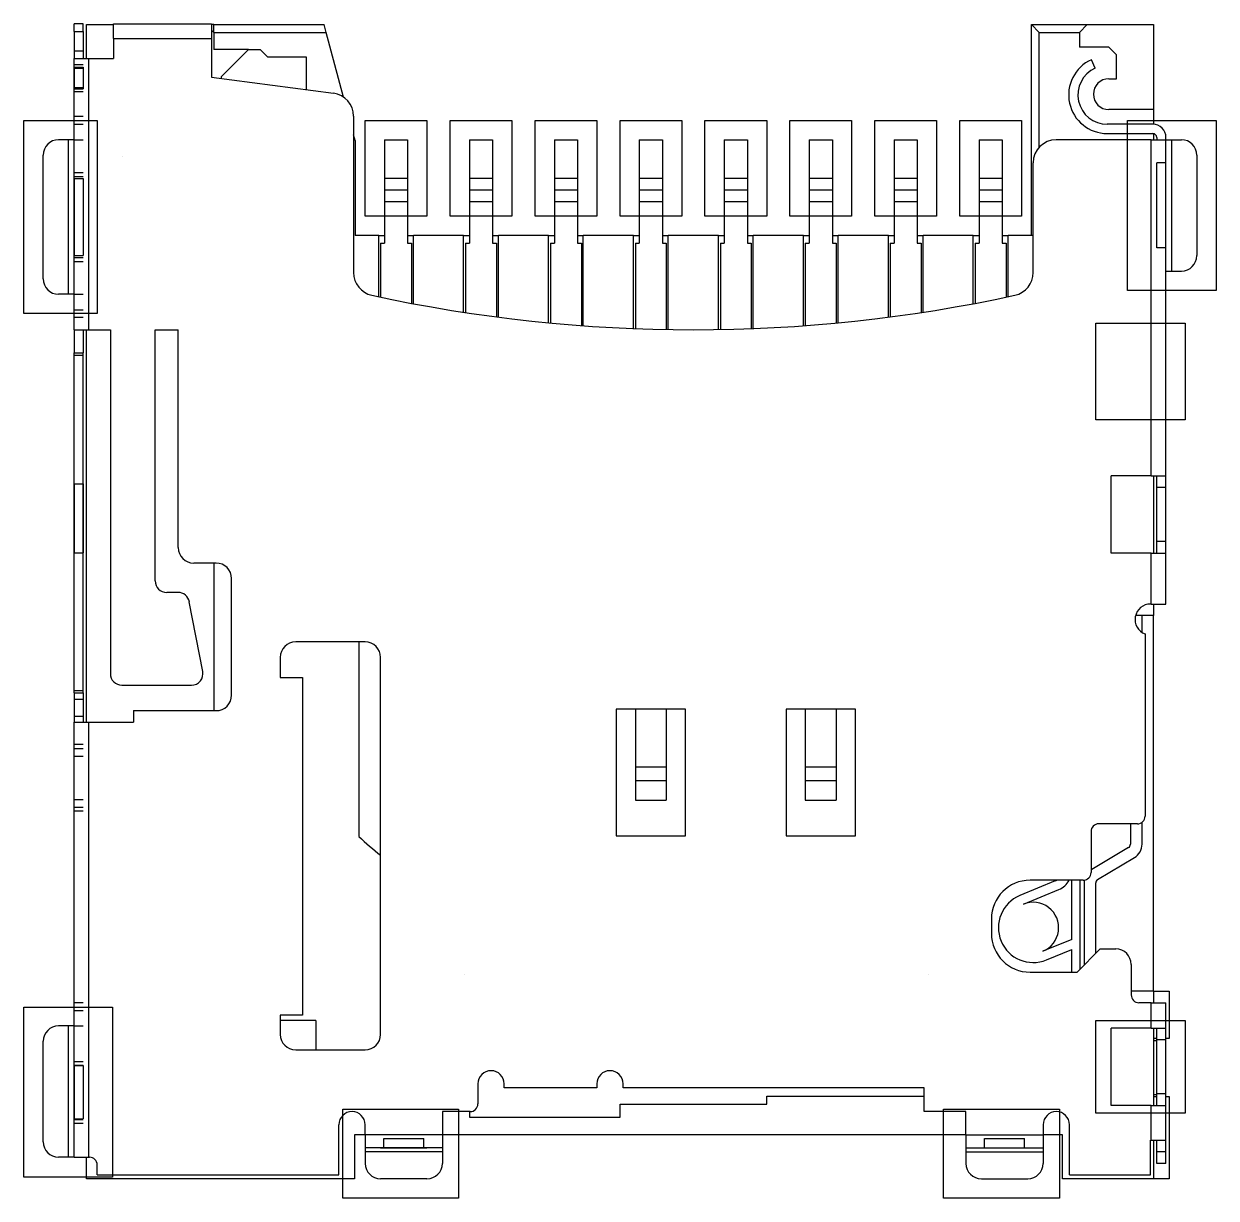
# Model space of a CAD drawing. Extents: x -7.7 to 7.7, y -7.8 to 7.5.
import ezdxf

# ---------------------------------------------------------------- set-up
doc = ezdxf.new("R2010")
doc.units = 0
doc.layers.get('0').update_dxf_attribs({"linetype": 'continuous'})

# ---------------------------------------------------------------- blocks, each defined once
blk = doc.blocks.new('PART__FEATURE')
at = {"color": 0}
for p, q in [((-6.95, 7.45), (-7.07, 7.45)), ((-7.07, 7.35), (-7.07, 7.45)), ((-6.95, 7.35), (-6.95, 7.45)), ((-6.91, 7), (-6.91, 7.44)), ((-6.91, 7.44), (-6.56, 7.44)), ((-6.56, 7.45), (-5.29, 7.45)), ((-6.56, 7.44), (-6.56, 7.45)), ((-6.56, 7.437), (-6.56, 7.44)), ((-6.56, 7.26), (-6.56, 7.437)), ((-5.29, 7.45), (-5.29, 7.26)), ((-5.26, 7.44), (-5.29, 7.44)), ((-5.26, 7.44), (-3.83, 7.44)), ((-5.26, 7.34), (-5.26, 7.44)), ((-3.803, 7.34), (-3.83, 7.44)), ((5.33, 7.44), (6.05, 7.44)), ((5.33, 7.44), (5.43, 7.34)), ((5.33, 4.71), (5.33, 7.44)), ((6.05, 7.44), (5.95, 7.34)), ((6.05, 7.44), (6.91, 7.44)), ((6.91, 7.44), (6.91, 6.34)), ((-7.07, 7.35), (-7.07, 7.1)), ((-7.07, 7.35), (-6.95, 7.35)), ((-6.95, 7.35), (-6.95, 7.1)), ((-6.56, 7.26), (-6.56, 7)), ((-6.56, 7.26), (-5.29, 7.26)), ((-5.26, 7.34), (-5.29, 7.37)), ((-5.29, 7.26), (-5.29, 6.762)), ((-5.26, 7.34), (-3.803, 7.34)), ((-5.26, 7.34), (-5.26, 7.12)), ((-3.58, 6.502), (-3.803, 7.34)), ((5.43, 5.854), (5.43, 7.34)), ((5.43, 7.34), (5.95, 7.34)), ((5.95, 7.34), (5.95, 7.15)), ((-4.81, 7.12), (-5.26, 7.12)), ((-5.16, 6.77), (-4.81, 7.12)), ((-5.16, 6.77), (-4.81, 7.12)), ((-4.81, 7.12), (-4.66, 7.12)), ((-4.56, 7.02), (-4.66, 7.12)), ((6.33, 7.15), (5.95, 7.15)), ((6.43, 7.05), (6.33, 7.15)), ((-7.07, 7.1), (-7.07, 7)), ((-7.07, 7.1), (-6.95, 7.1)), ((-7.07, 3.49), (-7.07, 7)), ((-7.07, 7), (-6.88, 7)), ((-6.95, 7.1), (-6.95, 7)), ((-6.88, 7), (-6.56, 7)), ((-6.88, 3.49), (-6.88, 7)), ((-4.06, 7.02), (-4.56, 7.02)), ((-4.06, 6.599), (-4.06, 7.02)), ((6.154, 6.877), (6.105, 6.986)), ((6.43, 6.74), (6.43, 7.05)), ((-7.07, 6.925), (-6.95, 6.925)), ((-7.07, 6.925), (-6.95, 6.925)), ((-7.07, 6.875), (-6.95, 6.875)), ((-5.29, 6.762), (-3.711, 6.553)), ((-5.16, 6.745), (-5.16, 6.77)), ((6.33, 6.74), (6.43, 6.74)), ((-7.07, 6.625), (-6.95, 6.625)), ((-7.07, 6.575), (-6.95, 6.575)), ((-7.07, 6.575), (-6.95, 6.575)), ((6.91, 6.34), (6.33, 6.34)), ((6.91, 6.34), (6.91, 6.15)), ((-6.95, 6.25), (-7.07, 6.25)), ((-3.45, 6.255), (-3.45, 4.23)), ((-7.07, 6.15), (-6.95, 6.15)), ((6.9, 6.15), (6.31, 6.15)), ((6.31, 6.03), (6.9, 6.03)), ((6.91, 6.029), (6.91, 5.95)), ((-7.14, 5.95), (-7.27, 5.95)), ((-7.07, 5.95), (-7.14, 5.95)), ((-7.14, 3.95), (-7.14, 5.95)), ((-7.07, 5.95), (-6.95, 5.95)), ((-3.43, 5.94), (-3.45, 6.015)), ((-3.43, 5.94), (-3.43, 4.71)), ((-3.05, 5.95), (-3.05, 5.451)), ((-3.05, 5.95), (-2.75, 5.95)), ((-2.75, 5.95), (-2.75, 5.451)), ((-1.95, 5.95), (-1.95, 5.451)), ((-1.95, 5.95), (-1.65, 5.95)), ((-1.65, 5.95), (-1.65, 5.451)), ((-0.85, 5.95), (-0.85, 5.451)), ((-0.85, 5.95), (-0.55, 5.95)), ((-0.55, 5.95), (-0.55, 5.451)), ((0.25, 5.95), (0.25, 5.451)), ((0.25, 5.95), (0.55, 5.95)), ((0.55, 5.95), (0.55, 5.451)), ((1.35, 5.95), (1.35, 5.451)), ((1.35, 5.95), (1.65, 5.95)), ((1.65, 5.95), (1.65, 5.451)), ((2.45, 5.95), (2.45, 5.451)), ((2.45, 5.95), (2.75, 5.95)), ((2.75, 5.95), (2.75, 5.451)), ((3.55, 5.95), (3.55, 5.451)), ((3.55, 5.95), (3.85, 5.95)), ((3.85, 5.95), (3.85, 5.451)), ((4.65, 5.95), (4.65, 5.451)), ((4.65, 5.95), (4.95, 5.95)), ((4.95, 5.95), (4.95, 5.451)), ((6.88, 5.95), (5.65, 5.95)), ((6.88, 5.95), (7.07, 5.95)), ((6.88, 1.6), (6.88, 5.95)), ((6.95, 5.98), (6.95, 5.95)), ((7.07, 5.95), (7.07, 5.98)), ((7.07, 1.6), (7.07, 5.95)), ((7.07, 5.95), (7.14, 5.95)), ((7.14, 5.95), (7.27, 5.95)), ((7.14, 5.95), (7.14, 4.25)), ((-7.47, 4.15), (-7.47, 5.75)), ((7.47, 5.75), (7.47, 4.45)), ((5.35, 4.23), (5.35, 5.65)), ((-7.07, 5.525), (-6.95, 5.525)), ((-7.07, 5.475), (-6.95, 5.475)), ((-3.05, 5.451), (-3.05, 5.303)), ((-3.05, 5.451), (-2.75, 5.451)), ((-2.75, 5.451), (-2.75, 5.303)), ((-1.95, 5.451), (-1.95, 5.303)), ((-1.95, 5.451), (-1.65, 5.451)), ((-1.65, 5.451), (-1.65, 5.303)), ((-0.85, 5.451), (-0.85, 5.303)), ((-0.85, 5.451), (-0.55, 5.451)), ((-0.55, 5.451), (-0.55, 5.303)), ((0.25, 5.451), (0.25, 5.303)), ((0.25, 5.451), (0.55, 5.451)), ((0.55, 5.451), (0.55, 5.303)), ((1.35, 5.451), (1.35, 5.303)), ((1.35, 5.451), (1.65, 5.451)), ((1.65, 5.451), (1.65, 5.303)), ((2.45, 5.451), (2.45, 5.303)), ((2.45, 5.451), (2.75, 5.451)), ((2.75, 5.451), (2.75, 5.303)), ((3.55, 5.451), (3.55, 5.303)), ((3.55, 5.451), (3.85, 5.451)), ((3.85, 5.451), (3.85, 5.303)), ((4.65, 5.451), (4.65, 5.303)), ((4.65, 5.451), (4.95, 5.451)), ((4.95, 5.451), (4.95, 5.303)), ((-3.05, 5.303), (-3.05, 5.15)), ((-3.05, 5.303), (-2.75, 5.303)), ((-2.75, 5.303), (-2.75, 5.15)), ((-1.95, 5.303), (-1.95, 5.15)), ((-1.95, 5.303), (-1.65, 5.303)), ((-1.65, 5.303), (-1.65, 5.15)), ((-0.85, 5.303), (-0.85, 5.15)), ((-0.85, 5.303), (-0.55, 5.303)), ((-0.55, 5.303), (-0.55, 5.15)), ((0.25, 5.303), (0.25, 5.15)), ((0.25, 5.303), (0.55, 5.303)), ((0.55, 5.303), (0.55, 5.15)), ((1.35, 5.303), (1.35, 5.15)), ((1.35, 5.303), (1.65, 5.303)), ((1.65, 5.303), (1.65, 5.15)), ((2.45, 5.303), (2.45, 5.15)), ((2.45, 5.303), (2.75, 5.303)), ((2.75, 5.303), (2.75, 5.15)), ((3.55, 5.303), (3.55, 5.15)), ((3.55, 5.303), (3.85, 5.303)), ((3.85, 5.303), (3.85, 5.15)), ((4.65, 5.303), (4.65, 5.15)), ((4.65, 5.303), (4.95, 5.303)), ((4.95, 5.303), (4.95, 5.15)), ((-3.05, 5.15), (-3.05, 4.61)), ((-3.05, 5.15), (-2.75, 5.15)), ((-2.75, 5.15), (-2.75, 4.61)), ((-1.95, 5.15), (-1.95, 4.61)), ((-1.95, 5.15), (-1.65, 5.15)), ((-1.65, 5.15), (-1.65, 4.61)), ((-0.85, 5.15), (-0.85, 4.61)), ((-0.85, 5.15), (-0.55, 5.15)), ((-0.55, 5.15), (-0.55, 4.61)), ((0.25, 5.15), (0.25, 4.61)), ((0.25, 5.15), (0.55, 5.15)), ((0.55, 5.15), (0.55, 4.61)), ((1.35, 5.15), (1.35, 4.61)), ((1.35, 5.15), (1.65, 5.15)), ((1.65, 5.15), (1.65, 4.61)), ((2.45, 5.15), (2.45, 4.61)), ((2.45, 5.15), (2.75, 5.15)), ((2.75, 5.15), (2.75, 4.61)), ((3.55, 5.15), (3.55, 4.61)), ((3.55, 5.15), (3.85, 5.15)), ((3.85, 5.15), (3.85, 4.61)), ((4.65, 5.15), (4.65, 4.61)), ((4.65, 5.15), (4.95, 5.15)), ((4.95, 5.15), (4.95, 4.61)), ((-3.125, 4.71), (-3.43, 4.71)), ((-3.125, 4.71), (-3.05, 4.71)), ((-3.125, 3.918), (-3.125, 4.71)), ((-2.75, 4.71), (-2.675, 4.71)), ((-2.025, 4.71), (-2.675, 4.71)), ((-2.675, 3.828), (-2.675, 4.71)), ((-2.025, 4.71), (-1.95, 4.71)), ((-2.025, 3.717), (-2.025, 4.71)), ((-2.025, 3.717), (-2.025, 4.71)), ((-1.65, 4.71), (-1.575, 4.71)), ((-0.925, 4.71), (-1.575, 4.71)), ((-1.575, 3.653), (-1.575, 4.71)), ((-0.925, 4.71), (-0.85, 4.71)), ((-0.925, 3.58), (-0.925, 4.71)), ((-0.925, 3.58), (-0.925, 4.71)), ((-0.55, 4.71), (-0.475, 4.71)), ((0.175, 4.71), (-0.475, 4.71)), ((-0.475, 3.542), (-0.475, 4.71)), ((-0.475, 3.542), (-0.475, 4.71)), ((0.175, 4.71), (0.25, 4.71)), ((0.175, 3.505), (0.175, 4.71)), ((0.175, 3.505), (0.175, 4.71)), ((0.55, 4.71), (0.625, 4.71)), ((1.275, 4.71), (0.625, 4.71)), ((0.625, 3.493), (0.625, 4.71)), ((1.275, 4.71), (1.35, 4.71)), ((1.275, 3.493), (1.275, 4.71)), ((1.275, 3.493), (1.275, 4.71)), ((1.65, 4.71), (1.725, 4.71)), ((2.375, 4.71), (1.725, 4.71)), ((1.725, 3.505), (1.725, 4.71)), ((2.375, 4.71), (2.45, 4.71)), ((2.375, 3.542), (2.375, 4.71)), ((2.375, 3.542), (2.375, 4.71)), ((2.75, 4.71), (2.825, 4.71)), ((3.475, 4.71), (2.825, 4.71)), ((2.825, 3.58), (2.825, 4.71)), ((3.475, 4.71), (3.55, 4.71)), ((3.475, 3.653), (3.475, 4.71)), ((3.475, 3.653), (3.475, 4.71)), ((3.85, 4.71), (3.925, 4.71)), ((4.575, 4.71), (3.925, 4.71)), ((3.925, 3.717), (3.925, 4.71)), ((4.575, 4.71), (4.65, 4.71)), ((4.575, 3.828), (4.575, 4.71)), ((4.575, 3.828), (4.575, 4.71)), ((4.95, 4.71), (5.025, 4.71)), ((5.35, 4.71), (5.025, 4.71)), ((5.025, 3.918), (5.025, 4.71)), ((-3.1, 4.61), (-3.1, 3.913)), ((-3.1, 4.61), (-3.05, 4.61)), ((-2.75, 4.61), (-2.7, 4.61)), ((-2.7, 4.61), (-2.7, 3.833)), ((-2, 4.61), (-2, 3.713)), ((-2, 4.61), (-1.95, 4.61)), ((-1.65, 4.61), (-1.6, 4.61)), ((-1.6, 4.61), (-1.6, 3.657)), ((-0.9, 4.61), (-0.9, 3.577)), ((-0.9, 4.61), (-0.85, 4.61)), ((-0.55, 4.61), (-0.5, 4.61)), ((-0.5, 4.61), (-0.5, 3.544)), ((0.2, 4.61), (0.2, 3.504)), ((0.2, 4.61), (0.25, 4.61)), ((0.55, 4.61), (0.6, 4.61)), ((0.6, 4.61), (0.6, 3.493)), ((1.3, 4.61), (1.3, 3.493)), ((1.3, 4.61), (1.35, 4.61)), ((1.65, 4.61), (1.7, 4.61)), ((1.7, 4.61), (1.7, 3.504)), ((2.4, 4.61), (2.4, 3.544)), ((2.4, 4.61), (2.45, 4.61)), ((2.75, 4.61), (2.8, 4.61)), ((2.8, 4.61), (2.8, 3.577)), ((3.5, 4.61), (3.55, 4.61)), ((3.5, 4.61), (3.5, 3.657)), ((3.85, 4.61), (3.9, 4.61)), ((3.9, 4.61), (3.9, 3.713)), ((4.6, 4.61), (4.65, 4.61)), ((4.6, 4.61), (4.6, 3.833)), ((4.95, 4.61), (5, 4.61)), ((5, 4.61), (5, 3.913)), ((-7.07, 4.425), (-6.95, 4.425)), ((-7.07, 4.375), (-6.95, 4.375)), ((7.07, 4.25), (7.14, 4.25)), ((7.14, 4.25), (7.27, 4.25)), ((-7.14, 3.95), (-7.27, 3.95)), ((-7.07, 3.95), (-7.14, 3.95)), ((-7.07, 3.95), (-6.95, 3.95)), ((-7.07, 3.95), (-6.95, 3.95)), ((-7.07, 3.75), (-6.95, 3.75)), ((-7.07, 3.75), (-6.95, 3.75)), ((-6.95, 3.65), (-7.07, 3.65)), ((-7.07, 3.49), (-6.88, 3.49)), ((-7.07, 3.49), (-7.07, 3.19)), ((-6.95, 3.49), (-6.95, 3.19)), ((-6.91, -1.59), (-6.91, 3.49)), ((-6.88, 3.49), (-6.6, 3.49)), ((-6.6, 3.49), (-6.6, -0.96)), ((-6.02, 3.49), (-5.72, 3.49)), ((-6.02, 0.24), (-6.02, 3.49)), ((-5.72, 0.67), (-5.72, 3.49)), ((-7.07, 3.158), (-7.07, 3.19)), ((-7.07, 3.19), (-6.95, 3.19)), ((-7.07, -1.18), (-7.07, 3.158)), ((-6.95, 3.158), (-7.07, 3.158)), ((-6.95, 3.158), (-6.95, 3.19)), ((-6.95, -1.18), (-6.95, 3.158)), ((-6.95, 1.48), (-6.95, 1.55)), ((6.88, 1.6), (6.36, 1.6)), ((6.36, 0.6), (6.36, 1.6)), ((6.88, 1.6), (7.07, 1.6)), ((6.91, 1.6), (6.91, 0.6)), ((6.95, 1.45), (6.95, 1.6)), ((7.07, 1.45), (7.07, 1.6)), ((-6.95, 1.48), (-6.95, 0.62)), ((6.95, 0.75), (6.95, 1.45)), ((7.07, 1.45), (6.95, 1.45)), ((7.07, 0.75), (7.07, 1.45)), ((-6.95, 0.55), (-6.95, 0.62)), ((6.95, 0.6), (6.95, 0.75)), ((7.07, 0.75), (6.95, 0.75)), ((7.07, 0.6), (7.07, 0.75)), ((-5.23, 0.47), (-5.52, 0.47)), ((-5.26, 0.47), (-5.26, -1.44)), ((6.88, 0.6), (6.36, 0.6)), ((6.88, 0.6), (7.07, 0.6)), ((6.88, -0.06), (6.88, 0.6)), ((7.07, -0.06), (7.07, 0.6)), ((-5.03, -1.24), (-5.03, 0.27)), ((-5.724, 0.09), (-5.87, 0.09)), ((-5.403, -0.932), (-5.577, -0.032)), ((6.88, -0.06), (6.87, -0.06)), ((6.88, -0.06), (7.07, -0.06)), ((6.91, -0.06), (6.91, -0.21)), ((6.91, -0.21), (6.676, -0.21)), ((6.76, -0.427), (6.76, -0.21)), ((6.91, -5.07), (6.91, -0.21)), ((6.8, -0.447), (6.8, -2.805)), ((-3.3, -0.55), (-4.2, -0.55)), ((-3.38, -0.55), (-3.38, -3.07)), ((-4.4, -0.75), (-4.4, -1.01)), ((-3.1, -5.63), (-3.1, -0.75)), ((-4.4, -1.01), (-4.11, -1.01)), ((-4.11, -1.01), (-4.11, -5.38)), ((-7.07, -1.21), (-7.07, -1.18)), ((-7.07, -1.18), (-6.95, -1.18)), ((-7.07, -1.21), (-7.07, -1.29)), ((-7.07, -1.21), (-6.95, -1.21)), ((-6.95, -1.21), (-6.95, -1.18)), ((-6.95, -1.21), (-6.95, -1.29)), ((-6.45, -1.11), (-5.55, -1.11)), ((-7.07, -1.29), (-7.07, -1.51)), ((-7.07, -1.29), (-6.95, -1.29)), ((-6.95, -1.29), (-6.95, -1.51)), ((-7.07, -1.51), (-7.07, -1.59)), ((-7.07, -1.51), (-6.95, -1.51)), ((-6.95, -1.51), (-6.95, -1.59)), ((-6.3, -1.44), (-6.3, -1.59)), ((-6.3, -1.44), (-5.23, -1.44)), ((-0.05, -1.42), (-0.05, -3.06)), ((0.85, -1.42), (-0.05, -1.42)), ((0.2, -1.42), (0.2, -2.169)), ((0.6, -1.42), (0.6, -2.169)), ((0.85, -3.06), (0.85, -1.42)), ((2.15, -1.42), (2.15, -3.06)), ((3.05, -1.42), (2.15, -1.42)), ((2.4, -1.42), (2.4, -2.169)), ((2.8, -1.42), (2.8, -2.169)), ((3.05, -3.06), (3.05, -1.42)), ((-7.07, -7.22), (-7.07, -1.59)), ((-7.07, -1.59), (-6.88, -1.59)), ((-6.88, -1.59), (-6.3, -1.59)), ((-6.88, -7.22), (-6.88, -1.59)), ((-6.95, -1.88), (-7.07, -1.88)), ((-7.07, -1.93), (-6.95, -1.93)), ((-7.07, -2.03), (-6.95, -2.03)), ((0.2, -2.169), (0.2, -2.346)), ((0.2, -2.169), (0.6, -2.169)), ((0.6, -2.169), (0.6, -2.346)), ((2.4, -2.169), (2.4, -2.346)), ((2.4, -2.169), (2.8, -2.169)), ((2.8, -2.169), (2.8, -2.346)), ((0.2, -2.346), (0.2, -2.599)), ((0.2, -2.346), (0.6, -2.346)), ((0.6, -2.346), (0.6, -2.599)), ((2.4, -2.346), (2.4, -2.599)), ((2.4, -2.346), (2.8, -2.346)), ((2.8, -2.346), (2.8, -2.599)), ((-7.07, -2.59), (-6.95, -2.59)), ((0.2, -2.599), (0.6, -2.599)), ((2.4, -2.599), (2.8, -2.599)), ((-7.07, -2.69), (-6.95, -2.69)), ((-6.95, -2.74), (-7.07, -2.74)), ((6.7, -2.905), (6.2, -2.905)), ((6.61, -2.905), (6.61, -3.17)), ((6.76, -3.17), (6.76, -2.885)), ((-0.05, -3.06), (0.85, -3.06)), ((2.15, -3.06), (3.05, -3.06)), ((6.1, -3.005), (6.1, -3.535)), ((6.586, -3.213), (6.108, -3.498)), ((6.184, -3.627), (6.662, -3.342)), ((5.637, -3.644), (5.178, -3.834)), ((6, -3.635), (5.31, -3.635)), ((5.85, -4.4), (5.85, -3.635)), ((5.96, -4.785), (5.96, -3.635)), ((6.01, -3.67), (6.01, -4.735)), ((6.16, -4.585), (6.16, -3.67)), ((5.224, -3.945), (5.683, -3.755)), ((4.81, -4.135), (4.81, -4.325)), ((5.85, -4.4), (5.476, -4.555)), ((5.522, -4.666), (5.85, -4.53)), ((5.85, -4.825), (5.85, -4.53)), ((5.92, -4.825), (6.22, -4.525)), ((6.22, -4.525), (6.42, -4.525)), ((6.62, -4.725), (6.62, -5.12)), ((5.31, -4.825), (5.92, -4.825)), ((6.91, -5.07), (6.62, -5.07)), ((6.91, -5.07), (6.91, -5.22)), ((6.91, -5.07), (7.11, -5.07)), ((7.11, -5.07), (7.11, -5.685)), ((-6.95, -5.22), (-7.07, -5.22)), ((6.88, -5.22), (6.72, -5.22)), ((6.88, -5.22), (7.07, -5.22)), ((6.88, -5.55), (6.88, -5.22)), ((7.07, -5.55), (7.07, -5.22)), ((-7.07, -5.32), (-6.95, -5.32)), ((-4.11, -5.38), (-4.4, -5.38)), ((-4.4, -5.38), (-4.4, -5.63)), ((-7.14, -5.52), (-7.27, -5.52)), ((-7.07, -5.52), (-7.14, -5.52)), ((-7.14, -7.22), (-7.14, -5.52)), ((-7.07, -5.52), (-6.95, -5.52)), ((-3.94, -5.45), (-4.4, -5.45)), ((-3.94, -5.45), (-3.94, -5.83)), ((6.88, -5.55), (6.36, -5.55)), ((6.36, -6.55), (6.36, -5.55)), ((6.88, -5.55), (7.07, -5.55)), ((6.91, -5.55), (6.91, -6.55)), ((6.95, -5.7), (6.95, -5.55)), ((7.07, -5.7), (7.07, -5.55)), ((6.95, -5.685), (6.91, -5.685)), ((6.91, -5.71), (6.95, -5.71)), ((6.95, -6.4), (6.95, -5.7)), ((7.07, -5.7), (6.95, -5.7)), ((7.11, -5.685), (7.07, -5.685)), ((7.07, -6.4), (7.07, -5.7)), ((-7.47, -7.02), (-7.47, -5.72)), ((-4.2, -5.83), (-3.3, -5.83)), ((-7.07, -5.98), (-6.95, -5.98)), ((-7.07, -6.03), (-6.95, -6.03)), ((-1.84, -6.27), (-1.84, -6.53)), ((-1.5, -6.32), (-1.5, -6.27)), ((-0.3, -6.32), (-1.5, -6.32)), ((-0.3, -6.27), (-0.3, -6.32)), ((0.04, -6.32), (0.04, -6.27)), ((3.94, -6.32), (0.04, -6.32)), ((3.94, -6.63), (3.94, -6.32)), ((1.9, -6.533), (1.9, -6.43)), ((1.9, -6.43), (3.94, -6.43)), ((1.9, -6.533), (1.9, -6.43)), ((6.91, -6.41), (6.95, -6.41)), ((6.91, -6.435), (6.95, -6.435)), ((6.95, -6.55), (6.95, -6.4)), ((7.07, -6.4), (6.95, -6.4)), ((7.07, -6.55), (7.07, -6.4)), ((7.07, -6.435), (7.11, -6.435)), ((7.11, -6.435), (7.11, -7.5)), ((-1.94, -6.63), (-2.3, -6.63)), ((-2.3, -6.63), (-2.3, -6.93)), ((-1.95, -6.63), (-1.95, -6.7)), ((0, -6.7), (0, -6.533)), ((0, -6.533), (1.9, -6.533)), ((0, -6.7), (0, -6.533)), ((4.48, -6.63), (3.94, -6.63)), ((4.48, -6.93), (4.48, -6.63)), ((6.88, -6.55), (6.36, -6.55)), ((6.88, -6.55), (7.07, -6.55)), ((6.88, -7), (6.88, -6.55)), ((7.07, -7), (7.07, -6.55)), ((-7.07, -6.73), (-6.95, -6.73)), ((-7.07, -6.78), (-6.95, -6.78)), ((-1.95, -6.7), (0, -6.7)), ((-3.64, -7.45), (-3.64, -6.8)), ((-3.3, -6.93), (-3.44, -6.93)), ((-3.44, -6.93), (-3.44, -7.5)), ((-3.3, -6.93), (-3.3, -6.8)), ((-3.3, -6.93), (-3.3, -7.1)), ((-2.3, -6.93), (-3.3, -6.93)), ((4.48, -6.93), (-2.3, -6.93)), ((-2.3, -6.93), (-2.3, -7.1)), ((4.48, -6.93), (4.48, -7.1)), ((4.48, -6.93), (5.48, -6.93)), ((5.48, -6.8), (5.48, -6.93)), ((5.73, -6.93), (5.48, -6.93)), ((5.48, -6.93), (5.48, -7.1)), ((5.73, -7.5), (5.73, -6.93)), ((5.82, -7.45), (5.82, -6.8)), ((-3.3, -7.1), (-3.3, -7.15)), ((-3.1, -7.1), (-3.3, -7.1)), ((-2.3, -7.1), (-3.3, -7.1)), ((-3.1, -7.1), (-2.5, -7.1)), ((-2.3, -7.1), (-2.5, -7.1)), ((-2.3, -7.1), (-2.3, -7.15)), ((4.48, -7.1), (4.48, -7.15)), ((4.48, -7.1), (4.68, -7.1)), ((4.48, -7.1), (5.48, -7.1)), ((4.68, -7.1), (5.28, -7.1)), ((5.28, -7.1), (5.48, -7.1)), ((5.48, -7.1), (5.48, -7.15)), ((6.88, -7), (6.87, -7)), ((6.87, -7.45), (6.87, -7)), ((6.88, -7), (7.07, -7)), ((6.91, -7), (6.91, -7.5)), ((6.95, -7.15), (6.95, -7)), ((7.07, -7.15), (7.07, -7)), ((-7.14, -7.22), (-7.27, -7.22)), ((-7.07, -7.22), (-7.14, -7.22)), ((-7.07, -7.22), (-6.88, -7.22)), ((-7.07, -7.22), (-6.95, -7.22)), ((-6.91, -7.5), (-6.91, -7.22)), ((-6.88, -7.22), (-6.87, -7.22)), ((-3.3, -7.15), (-3.3, -7.3)), ((-2.3, -7.15), (-3.3, -7.15)), ((-2.3, -7.15), (-2.3, -7.3)), ((4.48, -7.15), (4.48, -7.3)), ((4.48, -7.15), (5.48, -7.15)), ((5.48, -7.15), (5.48, -7.3)), ((6.95, -7.3), (6.95, -7.15)), ((7.07, -7.15), (6.95, -7.15)), ((7.07, -7.3), (7.07, -7.15)), ((-6.77, -7.45), (-6.77, -7.32)), ((7.07, -7.3), (6.95, -7.3)), ((-3.44, -7.5), (-6.91, -7.5)), ((-6.77, -7.45), (-3.64, -7.45)), ((-2.5, -7.5), (-3.1, -7.5)), ((4.68, -7.5), (5.28, -7.5)), ((6.91, -7.5), (5.73, -7.5)), ((5.82, -7.45), (6.87, -7.45)), ((7.11, -7.5), (6.91, -7.5))]:
    blk.add_line(p, q, dxfattribs=at)
for centre, radius, start, end in [((6.31, 6.53), 0.5, 114.2168, -90), ((6.31, 6.53), 0.38, 114.2168, -90), ((6.33, 6.54), 0.2, 90, -90), ((-3.75, 6.255), 0.3, 0, 82.4462), ((6.9, 5.98), 0.17, 0, 90), ((6.9, 5.98), 0.05, 0, 90), ((-7.27, 5.75), 0.2, 90, 180), ((5.65, 5.65), 0.3, 90, -180), ((7.27, 5.75), 0.2, 0, 90), ((7.27, 4.45), 0.2, -90, 0), ((-3.15, 4.23), 0.3, -180, -102.2587), ((5.05, 4.23), 0.3, -77.7413, 0), ((-7.27, 4.15), 0.2, -180, -90), ((0.95, 23.1), 19.61, -102.2587, -77.7413), ((-5.52, 0.67), 0.2, -180, -90), ((-5.52, 0.67), 0.2, -180, -90), ((-5.23, 0.27), 0.2, 0, 90), ((-5.87, 0.24), 0.15, -180, -90), ((-5.724, -0.06), 0.15, 10.9302, 90), ((6.87, -0.26), 0.2, 90, -110.4873), ((-4.2, -0.75), 0.2, 90, -180), ((-3.3, -0.75), 0.2, 0, 90), ((-6.45, -0.96), 0.15, -180, -90), ((-5.55, -0.96), 0.15, -90, 10.9302), ((-5.23, -1.24), 0.2, -90, 0), ((6.2, -3.005), 0.1, 90, 180), ((6.7, -2.805), 0.1, -90, 0), ((0.95, 1.643), 6.4, -132.5756, -129.2579), ((6.56, -3.17), 0.05, -59.1727, 0), ((6.56, -3.17), 0.2, -59.1727, 0), ((6, -3.535), 0.1, -90, 0), ((6.21, -3.67), 0.2, 120.8273, 123.367), ((5.31, -4.135), 0.5, 90, -180), ((5.58, -3.505), 0.15, -67.5045, -59.8158), ((5.58, -3.505), 0.27, -67.5045, -28.7004), ((6.21, -3.67), 0.2, 169.6649, -180), ((6.21, -3.67), 0.05, 120.8273, 180), ((5.35, -4.25), 0.45, 112.4955, -67.5045), ((5.35, -4.25), 0.33, -67.5045, 112.4955), ((5.31, -4.325), 0.5, 180, -90), ((6.42, -4.725), 0.2, 0, 90), ((6.72, -5.12), 0.1, -180, -90), ((-7.27, -5.72), 0.2, 90, -180), ((-4.2, -5.63), 0.2, 180, -90), ((-3.3, -5.63), 0.2, -90, 0), ((-1.67, -6.27), 0.17, 0, -180), ((-0.13, -6.27), 0.17, 0, -180), ((-3.47, -6.8), 0.17, 0, -180), ((-3.47, -6.8), 0.17, 0, -180), ((-1.94, -6.53), 0.1, -90, 0), ((5.65, -6.8), 0.17, 0, -180), ((-7.27, -7.02), 0.2, -180, -90), ((-6.87, -7.32), 0.1, 0, 90), ((-6.87, -7.32), 0.1, 0, 90), ((-3.1, -7.3), 0.2, 180, -90), ((-2.5, -7.3), 0.2, -90, 0), ((4.68, -7.3), 0.2, 180, -90), ((5.28, -7.3), 0.2, -90, 0)]:
    blk.add_arc(centre, radius, start, end, dxfattribs=at)
blk = doc.blocks.new('PART__FEATURE008')
at = {"color": 0}
for p, q in [((-6.445, 5.736, 0.605), (-6.445, 5.736, -0.525)), ((-2.01, -4.85, -0.245), (-2.01, -4.85, -0.675)), ((3.99, -4.85, -0.245), (3.99, -4.85, -0.675))]:
    blk.add_line(p, q, dxfattribs=at)
for points in [[(-6.77, 6.2), (-6.77, 3.7), (-7.72, 3.7), (-7.72, 6.2)], [(-2.5, 6.2), (-2.5, 4.96), (-3.3, 4.96), (-3.3, 6.2)], [(-1.4, 6.2), (-1.4, 4.96), (-2.2, 4.96), (-2.2, 6.2)], [(-0.3, 6.2), (-0.3, 4.96), (-1.1, 4.96), (-1.1, 6.2)], [(0.8, 6.2), (0.8, 4.96), (0, 4.96), (0, 6.2)], [(1.9, 6.2), (1.9, 4.96), (1.1, 4.96), (1.1, 6.2)], [(3, 6.2), (3, 4.96), (2.2, 4.96), (2.2, 6.2)], [(4.1, 6.2), (4.1, 4.96), (3.3, 4.96), (3.3, 6.2)], [(5.2, 6.2), (5.2, 4.96), (4.4, 4.96), (4.4, 6.2)], [(7.72, 6.2), (7.72, 4), (6.57, 4), (6.57, 6.2)], [(7.32, 3.575), (7.32, 2.325), (6.16, 2.325), (6.16, 3.575)], [(-6.57, -5.28), (-6.57, -7.48), (-7.72, -7.48), (-7.72, -5.28)], [(7.32, -5.45), (7.32, -6.65), (6.16, -6.65), (6.16, -5.45)], [(-2.09, -6.6), (-2.09, -7.75), (-3.59, -7.75), (-3.59, -6.6)], [(5.69, -6.6), (5.69, -7.75), (4.19, -7.75), (4.19, -6.6)]]:
    blk.add_lwpolyline(points, close=True, dxfattribs=at)
blk = doc.blocks.new('PART__FEATURE005')
at = {"color": 0}
for p, q in [((6.95, 4.55), (6.95, 5.65)), ((7.07, 5.65), (6.95, 5.65)), ((7.07, 4.55), (7.07, 5.65)), ((7.07, 4.55), (6.95, 4.55))]:
    blk.add_line(p, q, dxfattribs=at)
blk = doc.blocks.new('PART__FEATURE001')
at = {"color": 0}
for p, q in [((-7.07, 5.45), (-7.07, 4.45)), ((-7.07, 5.45), (-6.95, 5.45)), ((-6.95, 5.45), (-6.95, 4.45)), ((-7.07, 4.45), (-6.95, 4.45))]:
    blk.add_line(p, q, dxfattribs=at)
blk = doc.blocks.new('PART__FEATURE006')
at = {"color": 0}
for p, q in [((-3.06, -7.1), (-3.06, -6.98)), ((-3.06, -6.98), (-2.54, -6.98)), ((-3.06, -7.1), (-2.54, -7.1)), ((-2.54, -7.1), (-2.54, -6.98))]:
    blk.add_line(p, q, dxfattribs=at)
blk = doc.blocks.new('PART__FEATURE003')
at = {"color": 0}
for p, q in [((-7.07, 1.495), (-7.07, 0.605)), ((-7.07, 1.495), (-6.95, 1.495)), ((-6.95, 1.495), (-6.95, 0.605)), ((-7.07, 0.605), (-6.95, 0.605))]:
    blk.add_line(p, q, dxfattribs=at)
blk = doc.blocks.new('PART__FEATURE002')
at = {"color": 0}
for p, q in [((-7.07, 6.89), (-7.07, 6.61)), ((-7.07, 6.89), (-6.95, 6.89)), ((-6.95, 6.89), (-6.95, 6.61)), ((-7.07, 6.61), (-6.95, 6.61))]:
    blk.add_line(p, q, dxfattribs=at)
blk = doc.blocks.new('PART__FEATURE004')
at = {"color": 0}
for p, q in [((-7.07, -6.035), (-7.07, -6.725)), ((-7.07, -6.035), (-6.95, -6.035)), ((-6.95, -6.035), (-6.95, -6.725)), ((-7.07, -6.725), (-6.95, -6.725))]:
    blk.add_line(p, q, dxfattribs=at)
blk = doc.blocks.new('PART__FEATURE007')
at = {"color": 0}
for p, q in [((4.72, -6.98), (5.24, -6.98)), ((4.72, -7.1), (4.72, -6.98)), ((4.72, -7.1), (5.24, -7.1)), ((5.24, -7.1), (5.24, -6.98))]:
    blk.add_line(p, q, dxfattribs=at)

msp = doc.modelspace()

# ---------------------------------------------------------------- block references
for name in ['PART__FEATURE', 'PART__FEATURE002', 'PART__FEATURE008', 'PART__FEATURE005', 'PART__FEATURE001', 'PART__FEATURE003', 'PART__FEATURE004', 'PART__FEATURE006', 'PART__FEATURE007']:
    msp.add_blockref(name, (0, 0))

doc.saveas('drawing.dxf')
